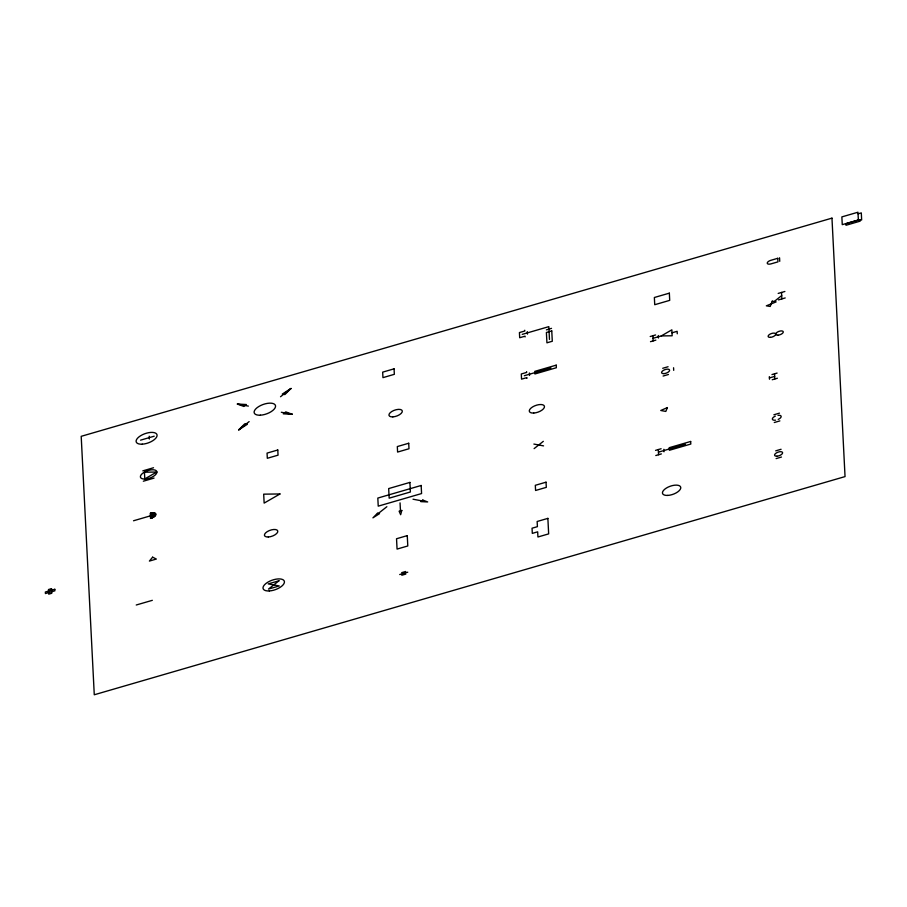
<?xml version="1.0" encoding="UTF-8"?>
<svg xmlns="http://www.w3.org/2000/svg" width="907" height="907" viewBox="0 0 907 907"><rect width="100%" height="100%" fill="white"/><g stroke="black" fill="none" stroke-linecap="round" stroke-linejoin="round"><path stroke-width="1.36" d="M238.677 429.895L244.777 423.796L247.373 424.272L238.677 429.895L249.142 421.608M290.988 388.457L284.889 394.568L282.304 394.08L290.988 388.457L280.524 396.744M378.366 513.43L386.87 506.696M534.11 448.625L543.327 441.324M774.17 301.532L781.698 295.58M661.305 335.919L671.849 329.831L672.144 335.783L661.305 335.919L653.029 338.322M858.079 213.837L861.299 212.896L861.65 219.925L858.43 220.866L857.954 212.227L841.866 216.898L842.263 224.653L858.351 219.982M140.562 440.156L154.201 436.199M522.239 334.366L548.826 326.645L549.472 339.456M546.388 329.865L551.524 328.368M142.796 470.869L153.521 467.751M778.183 293.426L784.884 291.476M143.329 481.209L154.054 478.091M650.217 336.52L655.58 334.955M778.512 299.888L785.213 297.938M524.337 375.725L550.923 367.993M671.996 332.812L677.132 331.316L677.257 333.787M650.489 341.678L655.852 340.125M133.533 520.765L150.415 515.856M662.711 368.287L668.074 366.734M663.108 376.042L668.47 374.489M771.97 374.568L777.106 373.072M769.419 377.924L774.669 376.405M772.231 379.738L777.378 378.242M773.898 414.771L779.476 413.138M655.534 450.371L661.112 448.738M658.448 452.14L685.375 444.317M136.243 605.003L152.331 600.332M655.795 455.541L661.373 453.908M774.283 422.515L779.873 420.893M775.723 450.847L781.086 449.282M776.109 458.602L781.471 457.037M401.665 572.668L405.678 571.489M399.715 574.539L407.753 572.204M401.79 575.253L405.814 574.074M237.362 404.046L246.364 404.522L243.904 406.472L237.362 404.046L248.359 406.098M292.303 414.306L283.301 413.83L285.762 411.88L292.303 414.306L281.317 412.254M533.883 444.067L543.554 445.881M413.025 499.213L421.834 500.857M781.539 292.451L781.868 298.913M779.555 257.781L779.737 261.341M774.544 373.82L774.805 378.99M769.351 376.632L769.487 379.217M673.572 367.754L673.697 370.339M658.335 335.522L658.459 338.005M663.867 449.305L663.992 451.788M652.904 335.737L653.165 340.907M658.323 449.555L658.584 454.724M527.318 331.633L527.443 334.116M529.405 372.992L529.529 375.464M524.756 330.25L524.79 331.01L519.428 332.563L519.688 337.733L525.051 336.18L525.085 336.928M526.616 371.666L526.661 372.426L521.298 373.979L521.559 379.149L526.922 377.595L526.956 378.344M400.055 502.863L400.463 510.834M155.528 513.555L155.607 515.176M154.961 513.158L155.097 515.879M154.405 512.977L154.575 516.378M153.861 512.874L154.054 516.786M153.317 512.84L153.532 517.137M149.213 436.222L149.349 439.022M152.773 512.84L153 517.443M152.229 512.886L152.467 517.704M151.684 512.965L151.934 517.942M151.152 513.067L151.401 518.146M150.607 513.203L150.868 518.328M51.79 590.151L51.858 591.681M48.377 591.149L48.445 592.668M777.991 415.349A4.614 2.052 -19.6 0 1 781.165 416.472A4.614 2.052 -19.6 0 1 778.195 419.397M775.542 420.168A4.614 2.052 -19.6 0 1 772.367 419.034A4.614 2.052 -19.6 0 1 775.338 416.12M401.801 510.448L400.656 514.711L399.114 511.219L401.801 510.448M772.231 301.169L770.224 306.453L766.336 305.829L776.12 301.895L772.231 301.169M667.416 407.572L665.806 411.427L660.772 410.486L667.416 407.572M152.614 557.181L149.406 561.07L156.333 559.052L152.614 557.181M377.459 513.26L372.924 517.852L379.511 513.645L377.459 513.26M278.959 580.786L268.495 589.074L279.22 585.956L268.234 583.904L278.959 580.786M422.809 500.074L420.848 501.628L427.673 501.945L422.809 500.074M156.707 472.048L144.791 478.919L144.451 472.196L156.707 472.048M279.98 493.964L264.141 503.102L263.688 494.156L279.98 493.964M831.968 218.134L81.199 436.324L94.271 694.773L845.041 476.594L831.968 218.134M860.006 219.619L845.925 223.712L846.004 225.265L860.085 221.172L860.006 219.619M394.069 368.832L382.675 372.142L382.947 377.641L394.341 374.319L394.069 368.832M777.764 258.302L770.837 260.32A3.866 1.723 -19.6 0 0 767.243 263.166A3.866 1.723 -19.6 0 0 771.018 263.869L777.945 261.862L777.764 258.302M669.343 293.154L654.366 297.496L654.729 304.718L669.706 300.364L669.343 293.154M551.762 330.93L546.399 332.484L546.932 342.823L552.295 341.259L551.762 330.93M556.218 365.147L534.767 371.382L534.903 373.967L556.354 367.732L556.218 365.147M277.78 449.997L267.055 453.115L267.316 458.284L278.041 455.167L277.78 449.997M408.717 443.251L397.323 446.561L397.595 452.06L408.989 448.75L408.717 443.251M409.907 482.411L388.672 488.578L389.16 498.17L410.383 491.991L409.907 482.411M51.506 588.666L48.49 589.539L48.729 594.164L51.744 593.28L51.506 588.666M54.805 589.278L45.35 592.022L45.429 593.552L54.885 590.797L54.805 589.278M421.165 485.472L377.822 498.068L378.23 506.151L421.574 493.555L421.165 485.472M546.037 482.184L535.311 485.302L535.583 490.472L546.309 487.354L546.037 482.184M690.669 441.46L669.219 447.695L669.355 450.28L690.805 444.045L690.669 441.46M407.266 535.629L396.54 538.747L397.062 549.086L407.787 545.969L407.266 535.629M547.873 518.373L537.148 521.491L537.409 526.661L532.046 528.214L532.307 533.384L537.67 531.819L537.93 536.989L548.656 533.883L547.873 518.373M150.539 518.43L150.279 513.294A5.578 2.483 -19.6 0 1 155.834 514.28A5.578 2.483 -19.6 0 1 150.539 518.43M260.377 415.191A11.247 5 -19.6 0 0 275.513 405.701A11.247 5 -19.6 0 0 258.608 406.642A11.247 5 -19.6 0 0 260.377 415.191M145.222 479.043A8.673 3.855 -19.6 0 0 156.877 471.731A8.673 3.855 -19.6 0 0 143.85 472.456A8.673 3.855 -19.6 0 0 145.222 479.043M142.24 444.181A11.009 4.898 -19.6 0 0 157.047 434.884A11.009 4.898 -19.6 0 0 140.494 435.813A11.009 4.898 -19.6 0 0 142.24 444.181M269.277 590.945A11.247 5 -19.6 0 0 284.401 581.455A11.247 5 -19.6 0 0 267.497 582.396A11.247 5 -19.6 0 0 269.277 590.945M268.325 536.989A7.029 3.129 -19.6 0 0 277.78 531.06A7.029 3.129 -19.6 0 0 267.214 531.649A7.029 3.129 -19.6 0 0 268.325 536.989M392.844 416.88A7.029 3.129 -19.6 0 0 402.3 410.95A7.029 3.129 -19.6 0 0 391.733 411.54A7.029 3.129 -19.6 0 0 392.844 416.88M533.735 413.048A7.97 3.537 -19.6 0 0 544.449 406.325A7.97 3.537 -19.6 0 0 532.477 406.994A7.97 3.537 -19.6 0 0 533.735 413.048M667.801 495.415A9.614 4.274 -19.6 0 0 680.738 487.308A9.614 4.274 -19.6 0 0 666.282 488.113A9.614 4.274 -19.6 0 0 667.801 495.415M663.924 373.639A4.218 1.871 -19.6 0 0 669.593 370.079A4.218 1.871 -19.6 0 0 663.255 370.441A4.218 1.871 -19.6 0 0 663.924 373.639M776.925 456.198A4.218 1.871 -19.6 0 0 782.605 452.638A4.218 1.871 -19.6 0 0 776.256 452.99A4.218 1.871 -19.6 0 0 776.925 456.198M770.338 337.37A3.979 1.769 -19.6 0 0 775.689 334.014A3.979 1.769 -19.6 0 0 769.703 334.343A3.979 1.769 -19.6 0 0 770.338 337.37M777.934 335.159A3.979 1.769 -19.6 0 0 783.285 331.803A3.979 1.769 -19.6 0 0 777.299 332.143A3.979 1.769 -19.6 0 0 777.934 335.159"/></g></svg>
